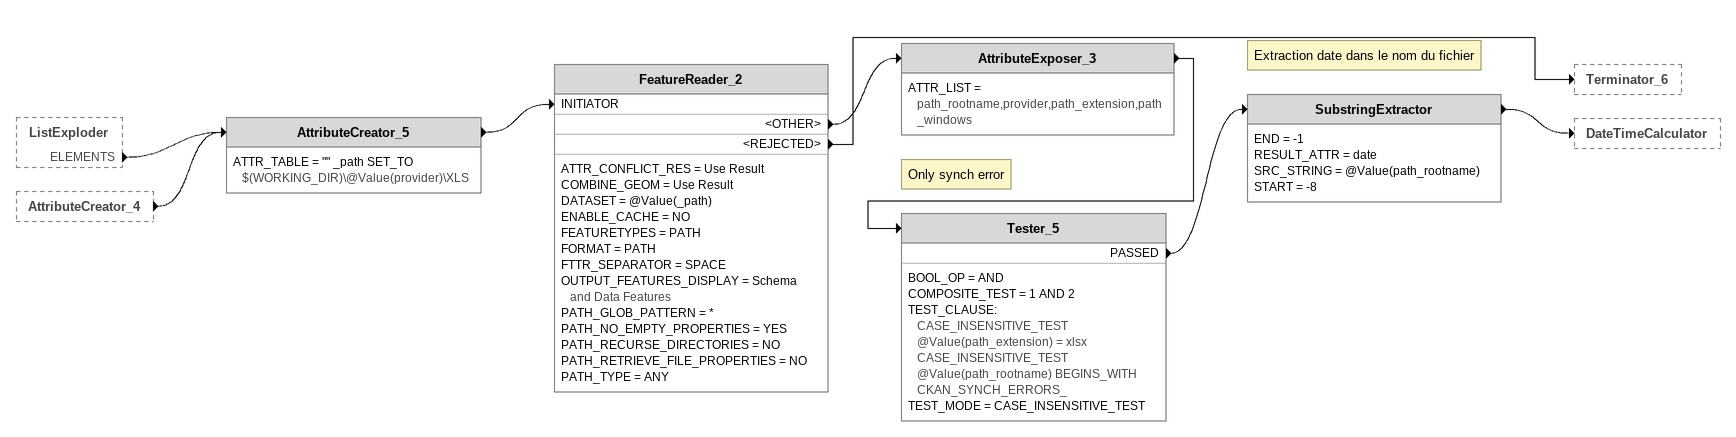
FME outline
ListExploder [outside]
    ELEMENTS -> AttributeCreator_5
AttributeCreator_4 [outside]
    -> AttributeCreator_5
AttributeCreator_5
    ATTR_TABLE = "" _path SET_TO $(WORKING_DIR)\@Value(provider)\XLS
    -> FeatureReader_2 [INITIATOR]
FeatureReader_2
    ATTR_CONFLICT_RES = Use Result
    COMBINE_GEOM = Use Result
    DATASET = @Value(_path)
    ENABLE_CACHE = NO
    FEATURETYPES = PATH
    FORMAT = PATH
    FTTR_SEPARATOR = SPACE
    OUTPUT_FEATURES_DISPLAY = Schema and Data Features
    PATH_GLOB_PATTERN = *
    PATH_NO_EMPTY_PROPERTIES = YES
    PATH_RECURSE_DIRECTORIES = NO
    PATH_RETRIEVE_FILE_PROPERTIES = NO
    PATH_TYPE = ANY
    <OTHER> -> AttributeExposer_3
    <REJECTED> -> Terminator_6
AttributeExposer_3
    ATTR_LIST = path_rootname,provider,path_extension,path_windows
    -> Tester_5
Note: Only synch error
Tester_5
    BOOL_OP = AND
    COMPOSITE_TEST = 1 AND 2
    TEST_CLAUSE:
      CASE_INSENSITIVE_TEST @Value(path_extension) = xlsx
      CASE_INSENSITIVE_TEST @Value(path_rootname) BEGINS_WITH CKAN_SYNCH_ERRORS_
    TEST_MODE = CASE_INSENSITIVE_TEST
    PASSED -> SubstringExtractor
Note: Extraction date dans le nom du fichier
SubstringExtractor
    END = -1
    RESULT_ATTR = date
    SRC_STRING = @Value(path_rootname)
    START = -8
    -> DateTimeCalculator
